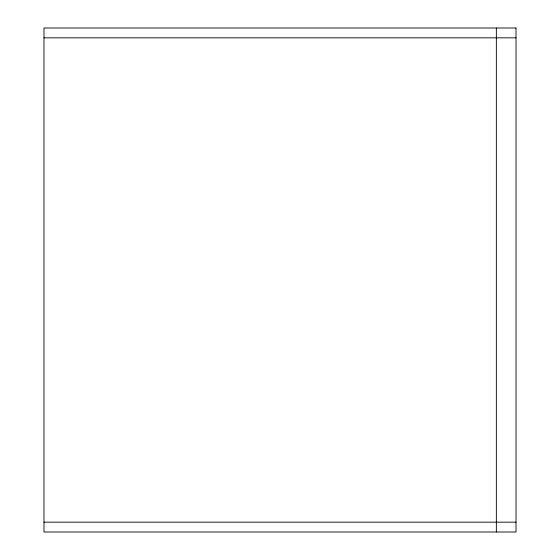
<?xml version="1.0" encoding="UTF-8"?>
<svg xmlns="http://www.w3.org/2000/svg" width="560" height="560" viewBox="0 0 560 560"><rect width="100%" height="100%" fill="white"/><g stroke="black" fill="none" stroke-linecap="round" stroke-linejoin="round"><path stroke-width="0.84" d="M43.981 37.835L516.019 37.835M43.981 522.165L516.019 522.165M496.349 28L496.349 532M516.019 28L43.981 28L43.981 532L516.019 532L516.019 28"/></g></svg>
